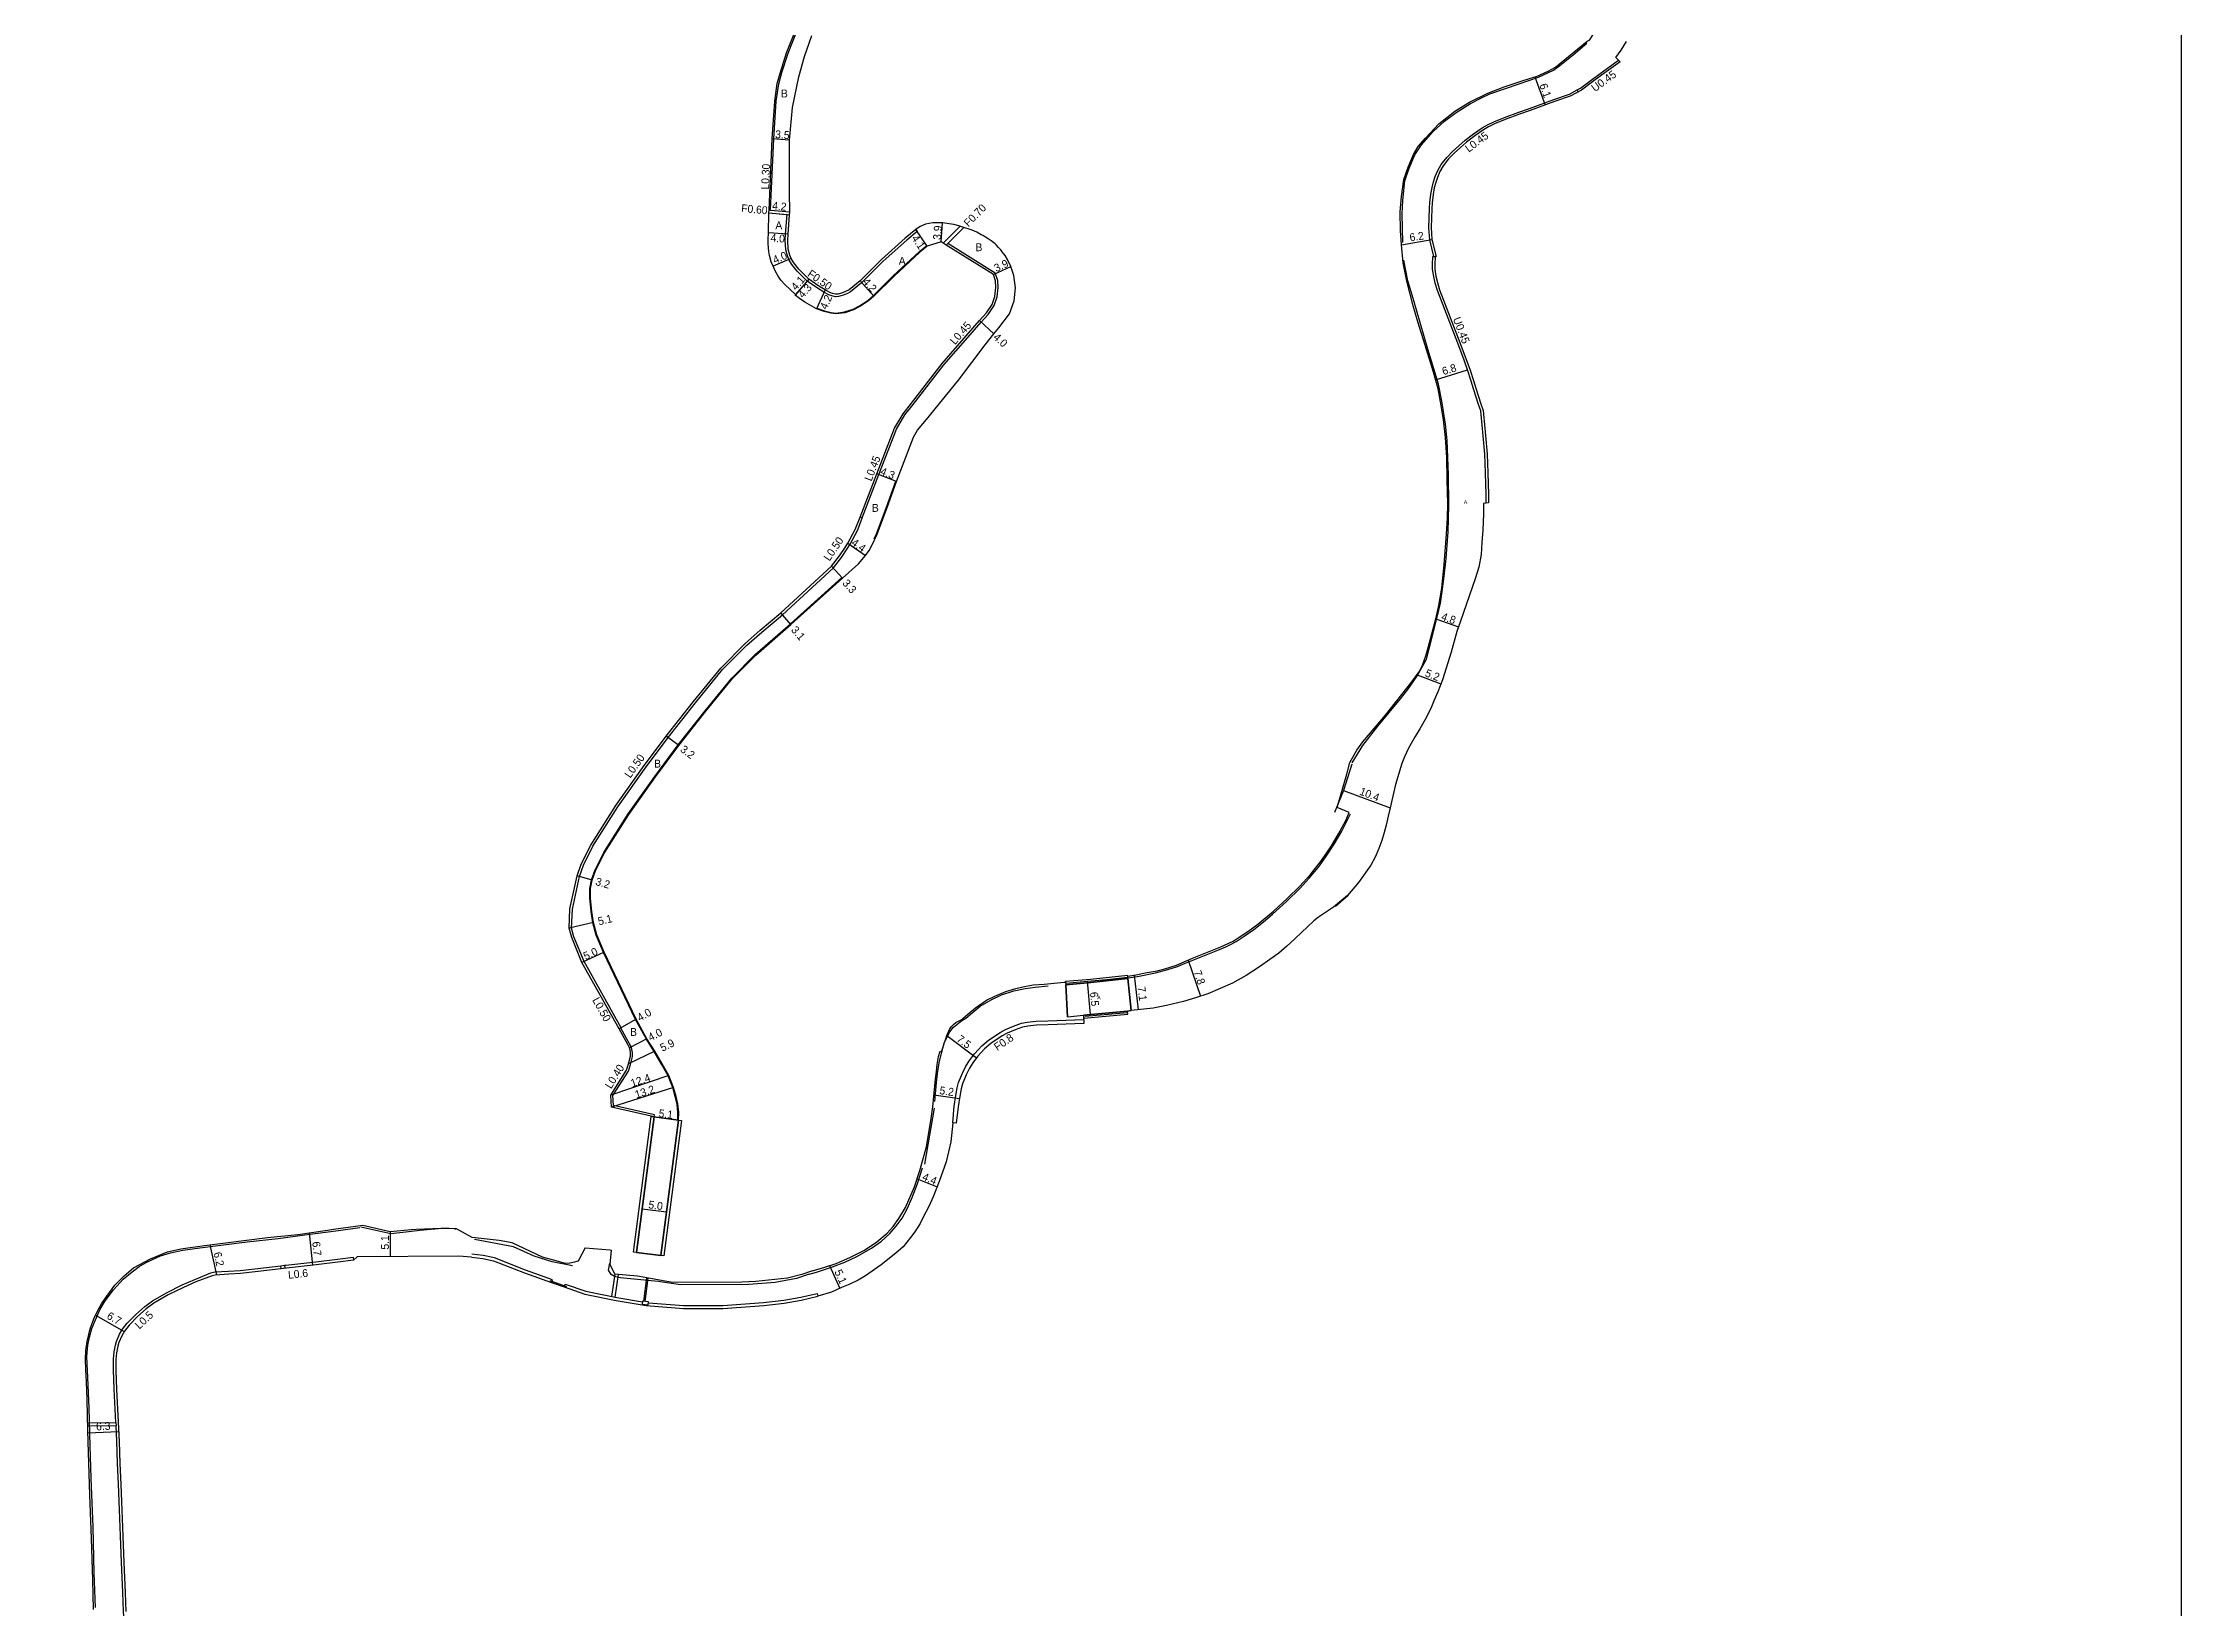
# Model space of a CAD drawing. Header units: metres. Extents: x -28000 to -24000, y -108000 to -105000.
# Drawn here: x -26034.7 to -25600, y -107190.8 to -106872.6 of the extents above; entities that cross this region are included whole.
import ezdxf

# ---------------------------------------------------------------- set-up
doc = ezdxf.new("R2010")
doc.units = ezdxf.units.M
doc.header["$LTSCALE"] = 2.5
for name, color, linetype in [('側溝・桝', 7, 'Continuous'), ('図郭', 7, 'Continuous'), ('幅員', 7, 'Continuous'), ('歩道・分離帯・安全施設', 7, 'Continuous'), ('舗装', 7, 'Continuous'), ('道路', 7, 'Continuous')]:
    doc.layers.add(name, color=color, linetype=linetype)
doc.styles.get("Standard").update_dxf_attribs({"font": ''})
doc.styles.add('YOKO_DECO', font='')
doc.styles.get('Standard').set_extended_font_data('@MS PGothic')
doc.styles.get('YOKO_DECO').set_extended_font_data('MS PGothic')

msp = doc.modelspace()

# ---------------------------------------------------------------- linework, layer by layer
at = {"layer": '側溝・桝'}
for points in [[(-25886.8, -106906.61), (-25886.8, -106906.6), (-25886.15, -106892.17), (-25885.63, -106884.49), (-25885.14, -106880.95), (-25884.48, -106878.67), (-25883.24, -106874.76), (-25881.3, -106869.92)], [(-25722.61, -106882.61), (-25722.83, -106882.2), (-25722.15, -106881.84), (-25720.22, -106880.39), (-25718.1, -106878.85), (-25714.42, -106876.12)], [(-25751.97, -106916.06), (-25752.79, -106912.7), (-25752.93, -106910.21), (-25752.83, -106906.32), (-25752.75, -106905.09), (-25752.56, -106903.39), (-25752.31, -106902.02), (-25752, -106900.86), (-25751.66, -106899.8), (-25751.12, -106898.57), (-25750.43, -106897.36), (-25749.32, -106895.92), (-25748.16, -106894.74), (-25746.84, -106893.56), (-25745.58, -106892.43), (-25743.87, -106891.14), (-25742.11, -106889.89), (-25741.04, -106889.29), (-25739.78, -106888.66), (-25737.61, -106887.79), (-25734.66, -106886.72), (-25732.53, -106885.97), (-25727.55, -106884.13), (-25724.39, -106883.03), (-25722.83, -106882.2)], [(-25887.09, -106906.58), (-25886.8, -106906.61), (-25882.88, -106906.96)], [(-25857.27, -106910.57), (-25856.97, -106910.97), (-25859.08, -106912.73), (-25863.87, -106917.03), (-25868.27, -106921.39), (-25870.56, -106923.27), (-25871.31, -106923.67), (-25872.23, -106924.02), (-25873.01, -106924.19), (-25873.59, -106924.23), (-25874.35, -106924.09), (-25874.93, -106923.85), (-25875.94, -106923.29), (-25877.24, -106922.5), (-25879.32, -106921.06), (-25881.38, -106919.01), (-25882.49, -106917.66), (-25883.06, -106916.65), (-25883.33, -106915.94), (-25883.71, -106914.69), (-25883.79, -106912.72), (-25883.72, -106911.5), (-25883.44, -106907.51)], [(-25851.67, -106913.36), (-25848.26, -106909.92)], [(-25851.06, -106913.74), (-25850.73, -106913.42), (-25847.51, -106910.15)], [(-25868.18, -106969.21), (-25864.75, -106960.4), (-25861.17, -106951.17), (-25859.46, -106948.28), (-25857.79, -106946.15), (-25851.54, -106938.1), (-25846.65, -106932.5), (-25844, -106929.4), (-25842.56, -106927.82), (-25841.34, -106926.02), (-25840.74, -106924.28), (-25840.53, -106922.35), (-25840.61, -106920.91), (-25841.12, -106919.43), (-25850.73, -106913.42)], [(-25741.32, -106966.21), (-25741.32, -106964.47), (-25741.47, -106960.03), (-25741.55, -106956.27), (-25741.92, -106952.51), (-25742.33, -106948.18), (-25742.4, -106947.44), (-25742.84, -106946.16), (-25743.86, -106942.98), (-25744.35, -106941.39), (-25745.07, -106939.13), (-25745.77, -106937.13), (-25747.1, -106933.69), (-25748.36, -106930.37), (-25750.41, -106925.08), (-25751.21, -106922.97), (-25751.68, -106921.5), (-25751.97, -106920.11), (-25752.2, -106918.65), (-25752.19, -106917.7), (-25752.13, -106916.06), (-25751.66, -106916.05)], [(-25925.65, -107042.08), (-25924.83, -107039.81), (-25922.93, -107035.96), (-25917.85, -107027.96), (-25912.4, -107020.28), (-25907.63, -107013.85), (-25902.06, -107006.8), (-25896.56, -107000.05), (-25891.64, -106995.1), (-25888.56, -106992.42), (-25884.34, -106988.89), (-25874.02, -106979.33), (-25872.36, -106977.22), (-25871.19, -106975.52), (-25870.63, -106974.56), (-25869.14, -106971.78), (-25868.14, -106969.23)], [(-25868.14, -106969.23), (-25868.18, -106969.21), (-25868.6, -106969.05)], [(-25917.15, -107072.85), (-25924.69, -107059.39), (-25926.75, -107054.34), (-25927.24, -107052.57), (-25927.07, -107048.76), (-25925.65, -107042.08)], [(-25910.4, -107090.57), (-25918.72, -107088.68), (-25918.83, -107086.64), (-25915.69, -107081.65), (-25915.26, -107080.29), (-25914.88, -107078.66), (-25914.87, -107077.9), (-25914.97, -107077.28), (-25915.08, -107076.81), (-25915.45, -107076.08), (-25917.24, -107072.9)], [(-25917.59, -107073.09), (-25917.24, -107072.9), (-25917.15, -107072.85)], [(-25849.72, -107092.14), (-25849.46, -107088.8), (-25849.14, -107086.59), (-25848.84, -107085.07), (-25848.56, -107083.99), (-25847.77, -107082.08), (-25847.06, -107080.66), (-25846.34, -107079.51), (-25845.33, -107078.17), (-25843.85, -107076.53), (-25842.49, -107075.39), (-25840.13, -107073.8), (-25839.05, -107073.23), (-25837.39, -107072.49), (-25835.74, -107071.93), (-25834.62, -107071.74), (-25832.8, -107071.48), (-25830.4, -107071.46), (-25823.12, -107071.19)], [(-25910.47, -107090.96), (-25910.4, -107090.57)], [(-26019.89, -107153.12), (-26020.23, -107146.32), (-26020.4, -107142.41), (-26020.39, -107140.2), (-26020.25, -107138.75), (-26019.95, -107137.34), (-26019.73, -107136.6), (-26019.13, -107135.16), (-26018.55, -107134.14), (-26017.56, -107132.87), (-26015.84, -107131.13), (-26014.03, -107129.53), (-26012.46, -107128.35), (-26009.49, -107126.66), (-26006.38, -107125.12), (-26003.81, -107123.99), (-26000.55, -107122.69), (-25999.77, -107122.49), (-25996.98, -107122.32), (-25994.64, -107122.21), (-25991.66, -107121.86), (-25986.33, -107121.21)], [(-25985.63, -107121.13), (-25985.31, -107121.09), (-25979.25, -107120.44), (-25974.81, -107119.87), (-25971.62, -107119.5), (-25971.55, -107120.11)], [(-25928.76, -107125.54), (-25928.56, -107124.97), (-25924.37, -107126.4), (-25918.07, -107127.67), (-25912.83, -107128.58)], [(-25918.46, -107122.94), (-25919.12, -107127.46)], [(-25917.77, -107122.99), (-25918.43, -107127.6)], [(-25911.6, -107128.75), (-25904.48, -107129.29), (-25896.49, -107129.31), (-25888.23, -107128.7), (-25884.12, -107128.24), (-25880.66, -107127.63), (-25877.31, -107126.84), (-25877.17, -107127.43)], [(-26025.62, -107153.14), (-26019.89, -107153.12), (-26019.85, -107153.79), (-26025.6, -107153.8)], [(-26023.86, -107219.69), (-26024.28, -107219.41), (-26021.09, -107214.83), (-26019.61, -107209.3), (-26018.43, -107205.37), (-26018.42, -107195.52), (-26018.38, -107194.35), (-26018.16, -107194.36), (-26018.32, -107191.43), (-26018.49, -107187.67), (-26018.73, -107181.45), (-26018.95, -107176.1), (-26019.16, -107170.86), (-26019.37, -107165.59), (-26019.54, -107161.36), (-26019.7, -107156.9), (-26019.85, -107153.79)]]:
    msp.add_lwpolyline(points, dxfattribs=at)
for points in [[(-25986.26, -107121.83), (-25986.33, -107121.21), (-25985.63, -107121.13), (-25985.55, -107121.74)], [(-25912.89, -107129), (-25911.66, -107129.18), (-25911.57, -107128.57), (-25912.8, -107128.39)]]:
    msp.add_lwpolyline(points, close=True, dxfattribs=at)
at = {"layer": '側溝・桝', "flags": 128}
for points in [[(-25931.34, -107124.63), (-25931.14, -107124.07), (-25936.58, -107122.13), (-25942.94, -107119.64), (-25945.21, -107119.12), (-25947.53, -107118.87)], [(-25912.55, -107128.42), (-25911.92, -107123.68)], [(-25912.3, -107128.46), (-25911.68, -107123.72)]]:
    msp.add_lwpolyline(points, dxfattribs=at)
at = {"layer": '図郭'}
msp.add_lwpolyline([(-26400, -106800), (-25600, -106800), (-25600, -107400), (-26400, -107400)], close=True, dxfattribs=at)
at = {"layer": '幅員'}
for points in [[(-25731.44, -106879.57), (-25729.33, -106885.28)], [(-25882.96, -106892.44), (-25886.45, -106892.15)], [(-25883.22, -106911.53), (-25887.21, -106911.26)], [(-25854.96, -106913.96), (-25857.27, -106910.57)], [(-25852.1, -106913.09), (-25851.8, -106909.2)], [(-25758.49, -106913.66), (-25752.33, -106912.63)], [(-25882.61, -106916.44), (-25886.29, -106918.02)], [(-25879, -106920.67), (-25881.82, -106923.91)], [(-25879, -106920.67), (-25881.69, -106923.76)], [(-25868.6, -106921.02), (-25865.77, -106924.12)], [(-25841.49, -106919.73), (-25837.95, -106918.08)], [(-25875.69, -106922.86), (-25877.42, -106926.68)], [(-25841.4, -106931.81), (-25844.34, -106929.1)], [(-25751.58, -106941.1), (-25745.07, -106939.13)], [(-25861.16, -106961.79), (-25865.17, -106960.23)], [(-25871.06, -106974.32), (-25867.46, -106976.85)], [(-25872.19, -106981.45), (-25874.39, -106978.99)], [(-25882.66, -106990.87), (-25884.67, -106988.51)], [(-25751.54, -106989.75), (-25746.96, -106991.36)], [(-25755.35, -107001.07), (-25750.52, -107002.94)], [(-25905.46, -107015.45), (-25908.03, -107013.54)], [(-25770.3, -107024.6), (-25760.79, -107028.13)], [(-25923.05, -107042.81), (-25926.13, -107041.95)], [(-25922.78, -107051.46), (-25927.74, -107052.63)], [(-25920.61, -107057.48), (-25925.14, -107059.61)], [(-25801.9, -107059.09), (-25799.36, -107066.43)], [(-25822.42, -107063.37), (-25821.79, -107070.15)], [(-25812.9, -107062.13), (-25812.08, -107069.19)], [(-25914.11, -107071.13), (-25917.59, -107073.09)], [(-25910.34, -107077.61), (-25915.64, -107080.19)], [(-25911.91, -107075.1), (-25915.46, -107076.94)], [(-25850.92, -107074.42), (-25844.9, -107078.96)], [(-25907.5, -107082.52), (-25919.23, -107086.54)], [(-25906.54, -107084.96), (-25919.1, -107089.01)], [(-25853.58, -107086.5), (-25848.41, -107087.25)], [(-25905.51, -107091.61), (-25910.57, -107090.95)], [(-25856.97, -107103.56), (-25852.93, -107105.18)], [(-25912.91, -107109.64), (-25907.95, -107110.29)], [(-26000.81, -107116.98), (-25999.46, -107123.06)], [(-25980.6, -107114.52), (-25979.89, -107121.13)], [(-25964.12, -107114.26), (-25964.13, -107119.38)], [(-25874.78, -107121.19), (-25872.72, -107125.82)], [(-26024.01, -107131.24), (-26018.19, -107134.57)], [(-26025.56, -107155.21), (-26019.32, -107154.9)]]:
    msp.add_lwpolyline(points, dxfattribs=at)
at = {"layer": '歩道・分離帯・安全施設'}
for points in [[(-25758.24, -106913.21), (-25758.37, -106907.42), (-25758.22, -106904.65), (-25757.82, -106900.66), (-25756.98, -106898.11), (-25755.79, -106895.41), (-25754.48, -106893.39), (-25752.07, -106890.67), (-25749.77, -106888.53), (-25747.42, -106886.79), (-25744.46, -106884.96), (-25742.24, -106883.79), (-25740.54, -106882.98), (-25734.58, -106880.99), (-25730.64, -106879.61), (-25727.62, -106878.18), (-25726.3, -106877.22), (-25723.59, -106875.05), (-25720.87, -106872.7)], [(-25877.35, -106926.55), (-25877.35, -106926.55), (-25875.84, -106927.11), (-25874.49, -106927.43), (-25873.42, -106927.55), (-25871.75, -106927.34), (-25870.01, -106926.77), (-25868.68, -106926.07), (-25866.98, -106924.98), (-25865.88, -106924.01), (-25861.77, -106919.92), (-25856.53, -106915.07), (-25855.04, -106913.83)], [(-25768.52, -107018.96), (-25766.35, -107015.44), (-25763.34, -107011.54), (-25758.72, -107006.01), (-25757.23, -107004.06), (-25755.42, -107001.43), (-25753.43, -106997.95), (-25752.37, -106993.74), (-25751.24, -106989.36), (-25750.58, -106986.52), (-25750.26, -106984.17), (-25749.85, -106981.02), (-25749.45, -106977.43), (-25749.01, -106972.06), (-25748.89, -106966.61), (-25748.95, -106960.45), (-25749.24, -106953.44), (-25749.56, -106950.16), (-25750.33, -106945.44), (-25751.03, -106941.99), (-25751.92, -106938.89), (-25753.16, -106934.92), (-25756.13, -106924.61), (-25757.2, -106921.02), (-25758.04, -106916.81)], [(-25865.73, -106973.47), (-25865.24, -106972.43), (-25863.21, -106967.04), (-25861.3, -106961.74), (-25861.3, -106961.74)], [(-25905.66, -107091.61), (-25905.61, -107090.07), (-25905.79, -107088.36), (-25906.15, -107086.84), (-25906.68, -107085), (-25907.11, -107083.81), (-25907.63, -107082.59), (-25908.93, -107080.25), (-25910.46, -107077.69), (-25912.04, -107075.18), (-25914.24, -107071.19), (-25920.75, -107057.55), (-25922.27, -107054.01), (-25922.92, -107051.49), (-25923.28, -107049.24), (-25923.55, -107046.47), (-25923.52, -107044.55), (-25923.19, -107042.77), (-25922.43, -107040.71), (-25920.7, -107037.22), (-25915.73, -107029.38), (-25910.33, -107021.77), (-25905.58, -107015.36), (-25900.07, -107008.4), (-25894.66, -107001.76), (-25889.9, -106996.96), (-25882.76, -106990.76), (-25872.29, -106981.34)], [(-25768.62, -107019.23), (-25770.3, -107024.6), (-25772.17, -107029.07)], [(-25814, -107062.71), (-25811.82, -107062.34), (-25808.55, -107061.71), (-25805.99, -107061.03), (-25804.07, -107060.39), (-25802.98, -107059.93), (-25795.88, -107057.09), (-25794.26, -107056.38), (-25793.29, -107055.92), (-25792.16, -107055.28), (-25790.51, -107054.25), (-25788.53, -107052.86), (-25786.56, -107051.33), (-25784.72, -107049.75), (-25781.89, -107047.16), (-25779.12, -107044.46), (-25777.27, -107042.44), (-25775.41, -107040.21), (-25773.87, -107038.1), (-25772.2, -107035.54), (-25770.67, -107032.86), (-25768.87, -107029.36)], [(-25771.97, -107048.1), (-25769.37, -107045.89)], [(-25853.37, -107087.82), (-25853.08, -107083.98), (-25852.87, -107082.11), (-25852.53, -107079.97), (-25852.07, -107078.01), (-25851.5, -107075.98), (-25851.04, -107074.94), (-25850.35, -107073.68), (-25849.59, -107072.72), (-25847.87, -107071.4), (-25847.08, -107070.87), (-25845.78, -107069.79), (-25844.15, -107068.47), (-25841.92, -107067.18), (-25839.86, -107066.18), (-25837.36, -107065.31), (-25835.05, -107064.83), (-25833.01, -107064.58), (-25830.36, -107064.34)], [(-25826.66, -107063.79), (-25822.42, -107063.37), (-25818.45, -107063.01), (-25814.15, -107062.54)], [(-25822.85, -107070.46), (-25814.26, -107069.75)], [(-25855.4, -107100.57), (-25853.49, -107089.18)], [(-25878.93, -107122.93), (-25877.44, -107122.52), (-25874.18, -107121.47), (-25871.68, -107120.48), (-25869.23, -107119.33), (-25866.26, -107117.68), (-25864.26, -107116.21), (-25862.55, -107114.67), (-25861.23, -107113.19), (-25860.05, -107111.55), (-25859.03, -107109.68), (-25857.97, -107107.33), (-25857.01, -107104.72), (-25855.91, -107101.31)], [(-26024.01, -107190.7), (-26024.27, -107183.62), (-26024.52, -107174.33), (-26024.89, -107164.38), (-26025.1, -107157.85), (-26025.3, -107150.19), (-26025.56, -107143.94), (-26025.78, -107139.75), (-26025.73, -107138.85), (-26025.6, -107137.34), (-26025.22, -107135.75), (-26024.76, -107133.99), (-26024.05, -107132.22), (-26023.08, -107130.08), (-26022.03, -107128.38), (-26020.35, -107126.14), (-26018.4, -107123.93), (-26016.6, -107122.43), (-26015.12, -107121.38), (-26013.76, -107120.58), (-26012.46, -107119.93), (-26010.82, -107119.22), (-26008.75, -107118.58), (-26006.27, -107118.08), (-26002.85, -107117.57), (-25993.21, -107116.35), (-25986.9, -107115.66), (-25981.44, -107114.93), (-25974.6, -107114.07), (-25970.32, -107113.48)], [(-25970.1, -107113.34), (-25964.02, -107114.65), (-25960.94, -107114.3), (-25958.09, -107113.98), (-25954.27, -107113.67), (-25952.21, -107113.59), (-25951.03, -107113.68), (-25950.85, -107113.77)]]:
    msp.add_lwpolyline(points, dxfattribs=at)
at = {"layer": '歩道・分離帯・安全施設', "flags": 128}
for points in [[(-25927.06, -107121.23), (-25931.16, -107120.42), (-25934.85, -107119.25), (-25939.08, -107117.39), (-25946.95, -107115.88)], [(-25878.93, -107122.93), (-25881.51, -107123.84), (-25885.85, -107124.66), (-25891.19, -107125.05), (-25905.13, -107125.13), (-25909.67, -107124.42), (-25917.33, -107123.67), (-25918.49, -107123.4), (-25919.19, -107123), (-25919.75, -107122.15), (-25919.46, -107120.72)], [(-25931.66, -107124.19), (-25928.25, -107125.43)]]:
    msp.add_lwpolyline(points, dxfattribs=at)
at = {"layer": '舗装'}
for points in [[(-25887.12, -106907.18), (-25882.94, -106907.56)], [(-25887.12, -106907.18), (-25883.44, -106907.51), (-25882.94, -106907.56)], [(-25887.12, -106907.18), (-25882.94, -106907.56)], [(-25852.1, -106913.09), (-25851.8, -106909.2)], [(-25826.75, -107064.09), (-25826.42, -107070.62), (-25823.16, -107070.27)], [(-25826.42, -107070.62), (-25826.75, -107064.09)], [(-25814.13, -107062.84), (-25813.51, -107069.36)]]:
    msp.add_lwpolyline(points, dxfattribs=at)
at = {"layer": '道路'}
for points in [[(-25758.16, -106917.37), (-25758.49, -106913.66), (-25758.71, -106910.77), (-25758.76, -106906.95), (-25758.54, -106903.86), (-25758.07, -106900.43), (-25757.19, -106897.88), (-25756.08, -106895.31), (-25755.13, -106893.72), (-25753.67, -106892), (-25750.94, -106889.06), (-25747.68, -106886.5), (-25744.72, -106884.72), (-25741, -106882.84), (-25737.64, -106881.58), (-25733.59, -106880.25), (-25730.96, -106879.41), (-25728.68, -106878.42), (-25727.2, -106877.59), (-25720.76, -106872.28), (-25720.29, -106872.11), (-25715.82, -106865.21), (-25713.36, -106861.4), (-25709.39, -106855.21)], [(-25926.13, -107041.95), (-25925.29, -107039.61), (-25923.36, -107035.72), (-25918.27, -107027.68), (-25912.8, -107019.98), (-25908.03, -107013.54), (-25902.45, -107006.49), (-25896.93, -106999.72), (-25891.98, -106994.74), (-25888.89, -106992.04), (-25884.67, -106988.51), (-25874.39, -106978.99), (-25872.76, -106976.93), (-25871.61, -106975.25), (-25871.06, -106974.32), (-25869.6, -106971.57), (-25868.6, -106969.05), (-25865.17, -106960.23), (-25861.58, -106950.97), (-25859.83, -106948.03), (-25858.15, -106945.87), (-25851.89, -106937.82), (-25846.99, -106932.21), (-25844.34, -106929.1), (-25842.91, -106927.54), (-25841.74, -106925.82), (-25841.18, -106924.18), (-25840.98, -106922.34), (-25841.05, -106921), (-25841.49, -106919.73), (-25851.06, -106913.74), (-25851.67, -106913.36), (-25852.1, -106913.09), (-25854.96, -106913.96), (-25856.43, -106915.19), (-25861.67, -106920.03), (-25865.77, -106924.12), (-25866.89, -106925.1), (-25868.61, -106926.2), (-25869.95, -106926.91), (-25871.72, -106927.48), (-25873.42, -106927.7), (-25874.51, -106927.57), (-25875.88, -106927.26), (-25877.42, -106926.68), (-25879.79, -106925.35), (-25880.92, -106924.62), (-25881.82, -106923.91), (-25881.69, -106923.76), (-25883.88, -106921.75), (-25884.68, -106920.89), (-25885.24, -106920.05), (-25885.85, -106918.97), (-25886.29, -106918.02), (-25886.64, -106917.17), (-25887.03, -106915.88), (-25887.15, -106915.06), (-25887.27, -106913.52), (-25887.27, -106912.6), (-25887.21, -106911.26), (-25887.12, -106907.18), (-25887.09, -106906.58), (-25886.45, -106892.15), (-25885.93, -106884.46), (-25885.43, -106880.89), (-25884.76, -106878.58), (-25883.53, -106874.66), (-25881.56, -106869.77)], [(-25905.51, -107091.61), (-25905.46, -107090.06), (-25905.64, -107088.33), (-25906.01, -107086.8), (-25906.54, -107084.96), (-25906.98, -107083.76), (-25907.5, -107082.52), (-25908.8, -107080.17), (-25910.34, -107077.61), (-25911.91, -107075.1), (-25914.11, -107071.13), (-25920.61, -107057.48), (-25922.13, -107053.96), (-25922.78, -107051.46), (-25923.13, -107049.23), (-25923.4, -107046.47), (-25923.37, -107044.56), (-25923.05, -107042.81), (-25922.29, -107040.77), (-25920.57, -107037.29), (-25915.61, -107029.47), (-25910.21, -107021.86), (-25905.46, -107015.45), (-25899.95, -107008.49), (-25894.55, -107001.86), (-25889.8, -106997.07), (-25882.66, -106990.87), (-25872.19, -106981.45), (-25868.93, -106978.57), (-25867.46, -106976.85), (-25866.75, -106975.86), (-25866.15, -106974.7), (-25865.1, -106972.48), (-25863.07, -106967.09), (-25861.16, -106961.79), (-25857.74, -106952.78), (-25856.89, -106951.35), (-25855.1, -106949.17), (-25848.57, -106941.23), (-25843.14, -106934), (-25841.4, -106931.81), (-25840.37, -106930.55), (-25838.18, -106927.75), (-25837.26, -106925.07), (-25836.96, -106922.45), (-25837.3, -106919.93), (-25837.95, -106918.08), (-25838.61, -106916.68), (-25839.12, -106915.87), (-25839.7, -106915.09), (-25839.97, -106914.74), (-25840.44, -106914.21), (-25840.94, -106913.71), (-25841.16, -106913.51), (-25841.95, -106912.89), (-25842.77, -106912.33), (-25843.63, -106911.81), (-25843.94, -106911.63), (-25844.87, -106911.14), (-25845.83, -106910.72), (-25846.19, -106910.57), (-25847.51, -106910.15), (-25848.15, -106909.95), (-25848.26, -106909.92), (-25849.56, -106909.56), (-25851.8, -106909.2), (-25852.75, -106909.2), (-25853.81, -106909.24), (-25855.27, -106909.48), (-25856.36, -106909.97), (-25857.27, -106910.57), (-25859.41, -106912.35), (-25864.22, -106916.67), (-25868.6, -106921.02), (-25870.84, -106922.85), (-25871.52, -106923.21), (-25872.37, -106923.54), (-25873.08, -106923.7), (-25873.56, -106923.72), (-25874.2, -106923.61), (-25874.71, -106923.39), (-25875.69, -106922.86), (-25876.96, -106922.08), (-25879, -106920.67), (-25881.01, -106918.67), (-25882.08, -106917.38), (-25882.61, -106916.44), (-25882.86, -106915.78), (-25883.21, -106914.6), (-25883.29, -106912.72), (-25883.22, -106911.53), (-25882.94, -106907.56), (-25882.88, -106906.96), (-25882.95, -106903), (-25882.96, -106892.44), (-25882.31, -106885.78), (-25881.05, -106879.55), (-25879.86, -106875.38), (-25878.4, -106871.12)], [(-25714.09, -106876.46), (-25714.94, -106875.58), (-25713.89, -106874.14), (-25712.8, -106872.38)], [(-25714.09, -106876.46), (-25717.83, -106879.23), (-25719.94, -106880.76), (-25721.9, -106882.23), (-25724.21, -106883.46), (-25727.39, -106884.56), (-25732.37, -106886.4), (-25734.5, -106887.16), (-25737.45, -106888.22), (-25739.59, -106889.09), (-25740.83, -106889.7), (-25741.86, -106890.28), (-25743.6, -106891.51), (-25745.28, -106892.79), (-25746.53, -106893.9), (-25747.84, -106895.08), (-25748.97, -106896.23), (-25750.04, -106897.62), (-25750.7, -106898.78), (-25751.22, -106899.97), (-25751.56, -106900.99), (-25751.85, -106902.12), (-25752.1, -106903.46), (-25752.29, -106905.13), (-25752.36, -106906.34), (-25752.46, -106910.2), (-25752.33, -106912.63), (-25751.5, -106916.05), (-25751.66, -106916.05), (-25751.73, -106917.71), (-25751.73, -106918.62), (-25751.52, -106920.03), (-25751.23, -106921.38), (-25750.77, -106922.81), (-25749.98, -106924.92), (-25747.92, -106930.2), (-25746.66, -106933.53), (-25745.34, -106936.97), (-25744.63, -106938.98), (-25743.91, -106941.25), (-25743.41, -106942.84), (-25742.4, -106946.01), (-25741.94, -106947.35), (-25741.87, -106948.14), (-25741.46, -106952.47), (-25741.09, -106956.24), (-25741, -106960.01), (-25740.85, -106964.46), (-25740.86, -106966.14), (-25741.82, -106966.27), (-25741.83, -106968.35), (-25741.98, -106971.71), (-25742.16, -106974.21), (-25742.3, -106976.61), (-25742.79, -106979.23), (-25743.57, -106981.58), (-25746.54, -106990.17), (-25747.28, -106992.26), (-25748.45, -106996.52), (-25750.2, -107002.11), (-25751.15, -107004.56), (-25751.85, -107006.26), (-25752.58, -107007.94), (-25753.69, -107010.19), (-25754.79, -107012.09), (-25755.73, -107013.67), (-25757.08, -107015.99), (-25757.91, -107017.79), (-25758.44, -107019.15), (-25759.73, -107023.42), (-25760.25, -107025.77), (-25760.79, -107028.13), (-25761.21, -107029.85), (-25761.66, -107031.67), (-25762.01, -107033.13), (-25762.51, -107034.76), (-25763.12, -107036.4), (-25763.86, -107038.18), (-25764.73, -107039.79), (-25767.28, -107043.33), (-25769.53, -107045.97), (-25772.33, -107048.3), (-25775.4, -107050.36), (-25776.37, -107051.12), (-25777.66, -107052.36), (-25778.76, -107053.42), (-25780.23, -107054.8), (-25781.84, -107056.26), (-25783.47, -107057.66), (-25785.28, -107058.97), (-25787.39, -107060.49), (-25790.12, -107062.22), (-25792.85, -107063.75), (-25797.91, -107065.93), (-25800.41, -107066.79), (-25802.83, -107067.52), (-25806.27, -107068.33), (-25808.98, -107068.83), (-25813.51, -107069.36), (-25814.21, -107069.44), (-25823.16, -107070.27), (-25823.09, -107072.01), (-25830.38, -107072.28), (-25832.74, -107072.3), (-25834.49, -107072.55), (-25835.54, -107072.72), (-25837.09, -107073.25), (-25838.69, -107073.97), (-25839.71, -107074.5), (-25841.99, -107076.05), (-25843.28, -107077.12), (-25844.7, -107078.69), (-25845.66, -107079.97), (-25846.35, -107081.06), (-25847.03, -107082.42), (-25847.78, -107084.25), (-25848.05, -107085.25), (-25848.33, -107086.73), (-25848.65, -107088.91), (-25849.07, -107092.21), (-25849.72, -107092.14), (-25850.13, -107096), (-25851.07, -107100.1), (-25852.48, -107104.07), (-25853.74, -107107.18), (-25854.64, -107109.15), (-25855.73, -107111.38), (-25856.35, -107112.62), (-25857.43, -107114.3), (-25858.33, -107115.48), (-25859.86, -107117.36), (-25861.29, -107118.69), (-25864.27, -107121.06), (-25867.49, -107123.27), (-25868.99, -107124.16), (-25870.69, -107124.96), (-25872.37, -107125.66), (-25874.42, -107126.58), (-25877.17, -107127.43)], [(-25753.68, -106934.08), (-25755.2, -106929.32), (-25756.18, -106926.06), (-25757.45, -106921.08), (-25758.16, -106917.37)], [(-25771.62, -107028.09), (-25769.6, -107021.26), (-25769.02, -107018.91), (-25767.6, -107016.42), (-25766.4, -107014.71), (-25761.74, -107009.27), (-25756.4, -107002.55), (-25754.95, -107000.49), (-25754.28, -106999.11), (-25753.58, -106997.23), (-25753.17, -106995.81), (-25751.54, -106989.75), (-25750.92, -106987.03), (-25750.3, -106983.48), (-25749.82, -106978.68), (-25749.34, -106972.54), (-25749.2, -106969.21), (-25749.13, -106966.4), (-25749.24, -106961.37), (-25749.32, -106956.9), (-25749.58, -106952.84), (-25749.99, -106949.29), (-25750.56, -106945.58), (-25751.08, -106942.95), (-25752, -106939.56), (-25753.68, -106934.08)], [(-25847.64, -107070.91), (-25846.7, -107070.07), (-25845.15, -107068.77), (-25842.9, -107067.26), (-25841.19, -107066.4), (-25838.93, -107065.46), (-25836.94, -107064.85), (-25835.47, -107064.51), (-25833.42, -107064.15), (-25831.19, -107063.96), (-25827.11, -107063.57), (-25826.8, -107063.55), (-25826.75, -107064.09), (-25821.71, -107063.63), (-25814.13, -107062.84), (-25814.17, -107062.36), (-25812.12, -107062), (-25810.61, -107061.71), (-25808.21, -107061.24), (-25806.6, -107060.85), (-25804.28, -107060.12), (-25800.99, -107058.69), (-25795.22, -107056.39), (-25792.73, -107055.22), (-25791.54, -107054.45), (-25789.78, -107053.3), (-25787.72, -107051.77), (-25784.57, -107049.11), (-25781.79, -107046.57), (-25779.27, -107044.1), (-25777.04, -107041.72), (-25774.81, -107038.87), (-25772.73, -107035.85), (-25771.3, -107033.42), (-25769.84, -107030.68), (-25769.17, -107029.06), (-25771.62, -107028.09)], [(-25910.47, -107090.96), (-25919.1, -107089.01), (-25919.23, -107086.54), (-25916.06, -107081.48), (-25915.64, -107080.19), (-25915.28, -107078.61), (-25915.27, -107077.93), (-25915.36, -107077.36), (-25915.46, -107076.94), (-25915.8, -107076.26), (-25917.59, -107073.09), (-25925.14, -107059.61), (-25927.22, -107054.5), (-25927.74, -107052.63), (-25927.57, -107048.69), (-25926.13, -107041.95)], [(-25878.29, -107122.25), (-25875.76, -107121.52), (-25873.47, -107120.76), (-25870.65, -107119.54), (-25867.72, -107118.04), (-25865.18, -107116.35), (-25863.1, -107114.58), (-25861.86, -107113.23), (-25860.72, -107111.65), (-25859.36, -107109.37), (-25857.51, -107105.18), (-25856.41, -107101.88), (-25855.09, -107097.02), (-25854.17, -107091.27), (-25853.82, -107088.93), (-25853.27, -107083.21), (-25853.08, -107081.73), (-25852.9, -107080.34), (-25852.62, -107078.71), (-25852.33, -107077.61), (-25852.02, -107077.72), (-25851.52, -107076.08), (-25851.42, -107075.81), (-25851.31, -107075.48), (-25851.16, -107075.09), (-25850.92, -107074.42), (-25850.7, -107073.8), (-25850.41, -107073.17), (-25850.02, -107072.59), (-25849.61, -107072.17), (-25849.12, -107071.79), (-25848.56, -107071.47), (-25847.89, -107071.14)], [(-25847.89, -107071.14), (-25847.64, -107070.91)], [(-25914.07, -107118.52), (-25910.47, -107090.96)], [(-25909.11, -107119.16), (-25905.51, -107091.61)], [(-25975.67, -107113.78), (-25969.71, -107113), (-25964.12, -107114.26), (-25959.84, -107113.82), (-25958.81, -107113.78)], [(-26024.44, -107191.08), (-26024.59, -107185.07), (-26024.84, -107176.64), (-26025.15, -107167.76), (-26025.44, -107159.16), (-26025.58, -107154.71), (-26025.74, -107148.38), (-26025.87, -107144.82), (-26025.96, -107142.37), (-26026.05, -107140.19), (-26026, -107138.48), (-26025.73, -107136.65), (-26025.1, -107134.07), (-26024.38, -107132.03), (-26023.64, -107130.47), (-26022.78, -107128.96), (-26021.75, -107127.4), (-26020.13, -107125.2), (-26018.19, -107123.25), (-26016.3, -107121.68), (-26012.85, -107119.79), (-26009.41, -107118.42), (-26006.69, -107117.81), (-26001.88, -107117.11), (-25989.06, -107115.5), (-25982.92, -107114.86), (-25976.87, -107113.96), (-25975.67, -107113.78)], [(-25958.81, -107113.78), (-25953.74, -107113.58)], [(-25953.74, -107113.58), (-25952.13, -107113.55), (-25950.92, -107113.62), (-25950.79, -107113.65)], [(-25924.46, -107117.55), (-25919.41, -107118.02), (-25919.15, -107118.05)], [(-25970.86, -107119.42), (-25971.55, -107120.11), (-25974.74, -107120.49), (-25979.18, -107121.05), (-25985.23, -107121.7), (-25991.59, -107122.47), (-25994.58, -107122.83), (-25996.94, -107122.94), (-25999.69, -107123.11), (-26000.28, -107123.24), (-26003.62, -107124.52), (-26006.16, -107125.63), (-26009.26, -107127.16), (-26012.19, -107128.84), (-26013.72, -107129.98), (-26015.5, -107131.56), (-26017.19, -107133.27), (-26018.14, -107134.49), (-26018.69, -107135.45), (-26019.27, -107136.85), (-26019.48, -107137.54), (-26019.77, -107138.91), (-26019.9, -107140.31), (-26019.92, -107142.49), (-26019.74, -107146.39), (-26019.21, -107156.97), (-26019.06, -107161.43), (-26018.89, -107165.66), (-26018.68, -107170.92), (-26018.47, -107176.17), (-26018.24, -107181.52), (-26018.01, -107187.73), (-26017.84, -107191.49)], [(-25947.6, -107119.46), (-25950.16, -107119.3), (-25970.86, -107119.42)], [(-25878.29, -107122.25), (-25880.42, -107123.03), (-25883.36, -107123.74), (-25889.78, -107124.43), (-25892.6, -107124.55), (-25906.67, -107124.62), (-25907.47, -107124.5), (-25913.85, -107123.32), (-25918.46, -107122.94), (-25919.43, -107120.97), (-25919.15, -107118.05)]]:
    msp.add_lwpolyline(points, dxfattribs=at)
for points in [[(-25814.18, -107062.22), (-25821.76, -107063.01), (-25826.81, -107063.47), (-25826.75, -107064.09), (-25821.71, -107063.63), (-25814.13, -107062.84)], [(-25814.13, -107062.84), (-25821.71, -107063.63), (-25826.75, -107064.09), (-25826.42, -107070.62), (-25823.16, -107070.27), (-25814.21, -107069.44), (-25813.51, -107069.36)], [(-25814.21, -107069.44), (-25823.16, -107070.27), (-25823.09, -107070.91), (-25814.15, -107070.07)], [(-25914.07, -107118.52), (-25914.67, -107118.44), (-25911.07, -107090.89), (-25910.47, -107090.96)], [(-25914.07, -107118.52), (-25910.47, -107090.96), (-25905.51, -107091.61), (-25909.11, -107119.16)], [(-25909.11, -107119.16), (-25905.51, -107091.61), (-25904.92, -107091.69), (-25908.52, -107119.24)]]:
    msp.add_lwpolyline(points, close=True, dxfattribs=at)
at = {"layer": '道路', "flags": 128}
for points in [[(-25924.46, -107117.55), (-25925.74, -107120.05), (-25925.99, -107120.3), (-25926.63, -107120.5), (-25927.63, -107120.7), (-25928.47, -107120.75), (-25930.63, -107120.16), (-25933.14, -107119.5), (-25939.33, -107116.59), (-25941.95, -107116.1), (-25947.45, -107115.46), (-25950.79, -107113.65)], [(-25947.6, -107119.46), (-25945.31, -107119.72), (-25943.12, -107120.21), (-25936.79, -107122.69), (-25931.34, -107124.63), (-25928.76, -107125.54), (-25924.53, -107126.98), (-25918.18, -107128.26), (-25912.06, -107129.32), (-25904.5, -107129.89), (-25896.47, -107129.91), (-25888.17, -107129.3), (-25884.03, -107128.83), (-25880.54, -107128.22), (-25877.17, -107127.43)], [(-25914.07, -107118.52), (-25909.11, -107119.16)]]:
    msp.add_lwpolyline(points, dxfattribs=at)

# ---------------------------------------------------------------- texts
at = {"layer": '側溝・桝'}
for s, rotation, p in [('U0.45', 36, (-25719.2, -106882.68)), ('L0.45', 37, (-25744.84, -106894.98)), ('L0.30', 87.4407, (-25887.12, -106902.48)), ('F0.60', 354.906, (-25892.81, -106907.02)), ('F0.70', 45.3031, (-25846.56, -106910.15)), ('F0.50', 325.2404, (-25879.43, -106919.95)), ('L0.45', 48.859, (-25849.29, -106934.12)), ('U0.45', 291, (-25748.09, -106928.74)), ('L0.45', 68.8015, (-25866.28, -106961.86)), ('L0.50', 55.6474, (-25874.81, -106978.1)), ('L0.50', 54.6401, (-25915.31, -107022.22)), ('L0.50', 299.237, (-25923.09, -107067.21)), ('F0.8', 34, (-25840.69, -107077.6)), ('L0.40', 57.8613, (-25919.21, -107085.38)), ('L0.6', 6, (-25984.8, -107123.88)), ('L0.5', 43, (-26015.11, -107134.22))]:
    msp.add_text(s, height=1.6, rotation=rotation, dxfattribs=at).set_placement(p)
at = {"layer": '幅員'}
for s, rotation, p in [('6.1', 290, (-25730.52, -106881.22)), ('3.5', 355.1898, (-25885.9, -106891.97)), ('4.2', 354.9058, (-25886.52, -106906.51)), ('4.0', 356.0981, (-25886.84, -106913.05)), ('4.1', 304.3008, (-25858.21, -106912.36)), ('3.9', 85.5515, (-25852.18, -106912.73)), ('6.2', 9, (-25756.74, -106913.02)), ('4.0', 23.229, (-25885.91, -106917.59)), ('3.9', 24.9486, (-25840.89, -106919.27)), ('4.1', 48.9125, (-25881.59, -106923.08)), ('4.3', 48.9125, (-25880.18, -106924.67)), ('4.2', 312.3447, (-25868.19, -106921.32)), ('4.2', 65.6672, (-25875.38, -106926.97)), ('4.0', 317.3296, (-25841.65, -106932.67)), ('6.8', 17, (-25749.99, -106940.2)), ('4.3', 338.7137, (-25864.62, -106960.34)), ('4.4', 324.9096, (-25870.52, -106974.58)), ('3.3', 311.7473, (-25872.29, -106982.55)), ('3.1', 310.4043, (-25882.72, -106992.04)), ('4.8', 341, (-25750.57, -106989.89)), ('5.2', 339, (-25753.86, -107001.36)), ('3.2', 323.4364, (-25905.29, -107016.57)), ('10.4', 339, (-25767.19, -107025.41)), ('3.2', 344.3249, (-25922.5, -107043.8)), ('5.1', 13.3309, (-25921.67, -107052.02)), ('5.0', 25.0996, (-25924.37, -107059.13)), ('7.8', 289, (-25800.82, -107061.49)), ('7.1', 277, (-25812.2, -107064.57)), ('4.0', 29.482, (-25913.36, -107071.62)), ('6.5', 275, (-25821.85, -107065.62)), ('4.0', 27.4485, (-25911.19, -107075.63)), ('5.9', 25.9153, (-25908.77, -107077.74)), ('7.5', 323, (-25849.1, -107075.45)), ('12.4', 18.8951, (-25914.91, -107084.95)), ('13.2', 17.869, (-25914.07, -107087.25)), ('5.2', 352, (-25852.52, -107086.33)), ('5.1', 352.5577, (-25909.62, -107090.98)), ('4.4', 338, (-25856.08, -107103.73)), ('5.0', 352.5578, (-25911.69, -107109.55)), ('6.7', 276, (-25979.97, -107116.38)), ('5.1', 89.9434, (-25964.38, -107117.94)), ('6.2', 283, (-26000.06, -107118.63)), ('5.1', 294, (-25873.85, -107122.43)), ('6.7', 330, (-26021.88, -107131.87)), ('6.3', 3, (-26023.87, -107154.7))]:
    msp.add_text(s, height=1.6, rotation=rotation, dxfattribs=at).set_placement(p)
at = {"layer": '舗装'}
for s, p in [('B', (-25884.68, -106883.72)), ('A', (-25885.81, -106910.52)), ('A', (-25860.73, -106917.75)), ('B', (-25845.12, -106914.98)), ('B', (-25866.18, -106967.97)), ('B', (-25910.45, -107019.95)), ('B', (-25915.34, -107074.49))]:
    msp.add_text(s, height=1.6, dxfattribs=at).set_placement(p)
at = {"layer": '舗装', "style": 'YOKO_DECO'}
for p in [(-25745.85, -106966.35, 209.75), (-25820.37, -107067.05, 216.66)]:
    msp.add_text('A', height=0.75, dxfattribs=at).set_placement(p)

doc.saveas('drawing.dxf')
